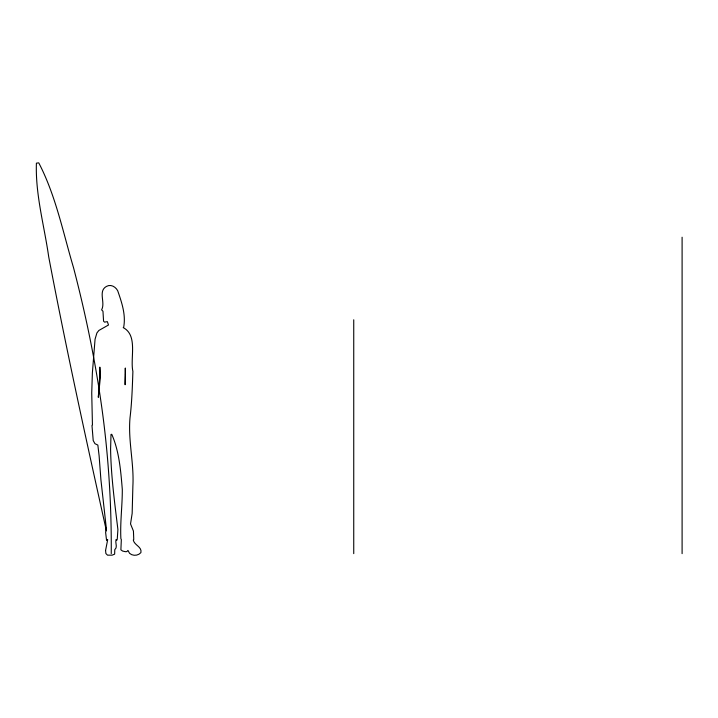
<?xml version="1.0" encoding="UTF-8"?>
<svg xmlns="http://www.w3.org/2000/svg" width="718" height="718" viewBox="0 0 718 718"><rect width="100%" height="100%" fill="white"/><g stroke="black" fill="none" stroke-linecap="round" stroke-linejoin="round"><path stroke-width="1.08" d="M106.417 530.853C86.133 439.739 66.119 348.535 48.707 256.82C44.283 225.757 35.335 194.722 36.403 163.166L38.745 162.842C55.789 195.547 63.04 232.452 73.505 267.599C85.065 311.854 94.471 356.684 101.005 401.954C108.283 452.169 111.595 502.914 111.245 553.641M682.1 237.227L682.1 553.641M353.741 319.788L353.741 553.641M105.573 550.455L105.887 553.533L107.512 555.158L112.152 555.158L114.656 554.143L114.772 549.692C118.003 547.116 114.889 542.898 116.092 539.514L116.863 540.241L117.258 539.155L117.905 529.57C114.674 502.726 111.048 476.249 110.59 449.217L111.003 434.426L111.766 434.327C119.278 451.451 120.759 471.044 122.302 489.407C122.365 505.885 120.05 522.273 120.884 538.662L121.333 539.595L120.884 549.826L122.572 551.038L125.291 551.675L126.853 551.604L127.957 550.428L129.563 553.318C132.704 556.217 138.116 555.876 140.907 552.618C142.155 546.703 134.23 545.294 133.279 539.981L133.763 539.469L133.431 531.042L130.532 523.925L132.157 513.406L132.884 485.969C134.131 463.2 127.983 440.538 130.012 417.876C131.879 402.367 132.372 386.751 132.893 371.385C129.94 358.156 138.188 335.387 123.209 327.605L123.667 327.246C126.036 314.825 121.719 302.332 117.689 290.718C115.607 286.742 110.743 283.906 106.461 286.41C97.774 291.23 105.672 302.404 101.615 309.853L102.97 311.244L103.572 321.206L104.577 322.14L107.359 321.637L108.49 325.003L98.851 330.468L96.903 332.964L95.063 339.219L92.371 372.983L91.733 393.078L92.442 425.083L91.985 425.433L93.214 440.574L94.964 443.697L97.845 445.07L99.111 455.786L100.915 479.768L106.246 527.667L105.627 532.433L106.569 540.492L107.709 539.568L105.573 550.455M125.381 374.105L125.12 384.731L125.309 368.02L125.381 374.105M99.955 372.759L98.312 397.314L100.323 377.928L99.82 367.104L99.955 372.759"/></g></svg>
